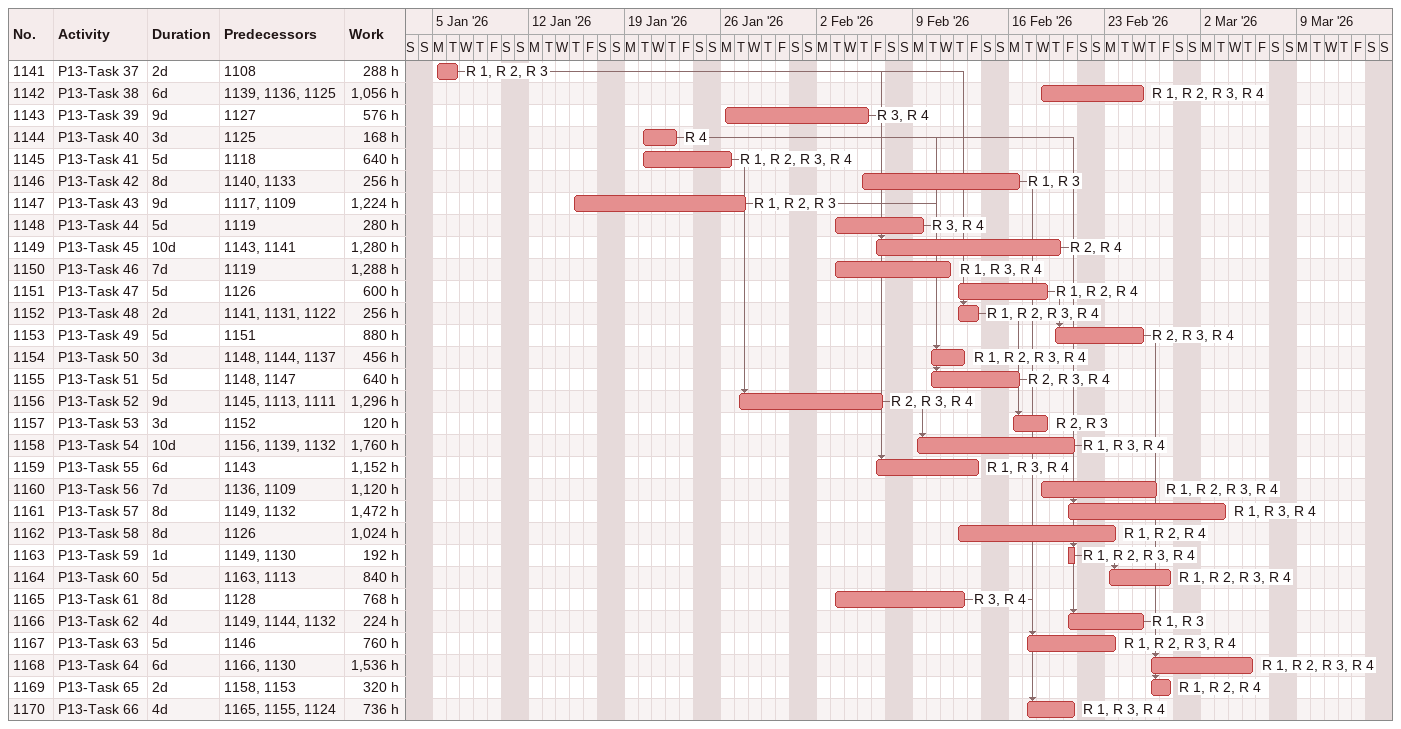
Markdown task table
| ID | Task | Duration | Start | Finish | Predecessors | Resources | Work (h) |
|---|---|---|---|---|---|---|---|
| 1141 | P13-Task 37 | 2d | 2026-01-05 | 2026-01-06 | 1108 | R 1, R 2, R 3 | 288 |
| 1142 | P13-Task 38 | 6d | 2026-02-18 | 2026-02-25 | 1139, 1136, 1125 | R 1, R 2, R 3, R 4 | 1056 |
| 1143 | P13-Task 39 | 9d | 2026-01-26 | 2026-02-05 | 1127 | R 3, R 4 | 576 |
| 1144 | P13-Task 40 | 3d | 2026-01-20 | 2026-01-22 | 1125 | R 4 | 168 |
| 1145 | P13-Task 41 | 5d | 2026-01-20 | 2026-01-26 | 1118 | R 1, R 2, R 3, R 4 | 640 |
| 1146 | P13-Task 42 | 8d | 2026-02-05 | 2026-02-16 | 1140, 1133 | R 1, R 3 | 256 |
| 1147 | P13-Task 43 | 9d | 2026-01-15 | 2026-01-27 | 1117, 1109 | R 1, R 2, R 3 | 1224 |
| 1148 | P13-Task 44 | 5d | 2026-02-03 | 2026-02-09 | 1119 | R 3, R 4 | 280 |
| 1149 | P13-Task 45 | 10d | 2026-02-06 | 2026-02-19 | 1143, 1141 | R 2, R 4 | 1280 |
| 1150 | P13-Task 46 | 7d | 2026-02-03 | 2026-02-11 | 1119 | R 1, R 3, R 4 | 1288 |
| 1151 | P13-Task 47 | 5d | 2026-02-12 | 2026-02-18 | 1126 | R 1, R 2, R 4 | 600 |
| 1152 | P13-Task 48 | 2d | 2026-02-12 | 2026-02-13 | 1141, 1131, 1122 | R 1, R 2, R 3, R 4 | 256 |
| 1153 | P13-Task 49 | 5d | 2026-02-19 | 2026-02-25 | 1151 | R 2, R 3, R 4 | 880 |
| 1154 | P13-Task 50 | 3d | 2026-02-10 | 2026-02-12 | 1148, 1144, 1137 | R 1, R 2, R 3, R 4 | 456 |
| 1155 | P13-Task 51 | 5d | 2026-02-10 | 2026-02-16 | 1148, 1147 | R 2, R 3, R 4 | 640 |
| 1156 | P13-Task 52 | 9d | 2026-01-27 | 2026-02-06 | 1145, 1113, 1111 | R 2, R 3, R 4 | 1296 |
| 1157 | P13-Task 53 | 3d | 2026-02-16 | 2026-02-18 | 1152 | R 2, R 3 | 120 |
| 1158 | P13-Task 54 | 10d | 2026-02-09 | 2026-02-20 | 1156, 1139, 1132 | R 1, R 3, R 4 | 1760 |
| 1159 | P13-Task 55 | 6d | 2026-02-06 | 2026-02-13 | 1143 | R 1, R 3, R 4 | 1152 |
| 1160 | P13-Task 56 | 7d | 2026-02-18 | 2026-02-26 | 1136, 1109 | R 1, R 2, R 3, R 4 | 1120 |
| 1161 | P13-Task 57 | 8d | 2026-02-20 | 2026-03-03 | 1149, 1132 | R 1, R 3, R 4 | 1472 |
| 1162 | P13-Task 58 | 8d | 2026-02-12 | 2026-02-23 | 1126 | R 1, R 2, R 4 | 1024 |
| 1163 | P13-Task 59 | 1d | 2026-02-20 | 2026-02-20 | 1149, 1130 | R 1, R 2, R 3, R 4 | 192 |
| 1164 | P13-Task 60 | 5d | 2026-02-23 | 2026-02-27 | 1163, 1113 | R 1, R 2, R 3, R 4 | 840 |
| 1165 | P13-Task 61 | 8d | 2026-02-03 | 2026-02-12 | 1128 | R 3, R 4 | 768 |
| 1166 | P13-Task 62 | 4d | 2026-02-20 | 2026-02-25 | 1149, 1144, 1132 | R 1, R 3 | 224 |
| 1167 | P13-Task 63 | 5d | 2026-02-17 | 2026-02-23 | 1146 | R 1, R 2, R 3, R 4 | 760 |
| 1168 | P13-Task 64 | 6d | 2026-02-26 | 2026-03-05 | 1166, 1130 | R 1, R 2, R 3, R 4 | 1536 |
| 1169 | P13-Task 65 | 2d | 2026-02-26 | 2026-02-27 | 1158, 1153 | R 1, R 2, R 4 | 320 |
| 1170 | P13-Task 66 | 4d | 2026-02-17 | 2026-02-20 | 1165, 1155, 1124 | R 1, R 3, R 4 | 736 |
